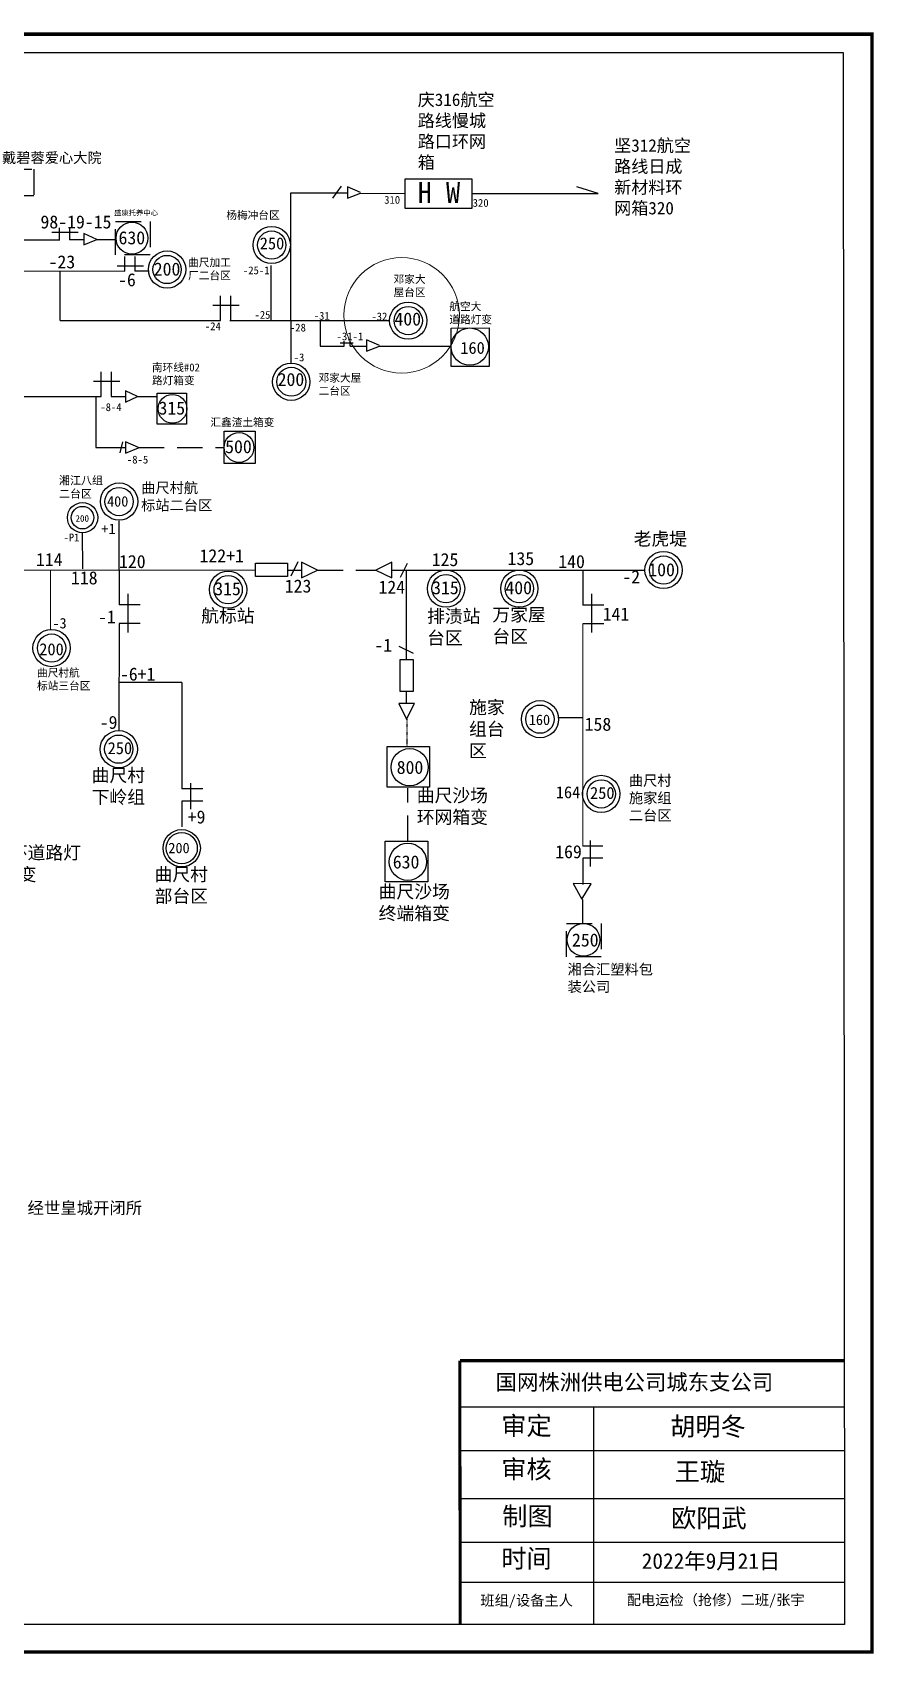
# Model space of a CAD drawing. Extents: x -68 to 380, y 6 to 317.
# Drawn here: x 218.7 to 379.9, y 5.7 to 316.5 of the extents above; entities that cross this region are included whole.
import ezdxf

# ---------------------------------------------------------------- set-up
doc = ezdxf.new("R2010")
doc.units = 0
doc.header["$LTSCALE"] = 0.774411
doc.linetypes.add('DASHED2', pattern=[9.525, 6.35, -3.175])
doc.linetypes.add('HIDDEN2', pattern=[0.1875, 0.125, -0.0625])
doc.layers.get('0').update_dxf_attribs({"linetype": 'CONTINUOUS'})
doc.styles.add('宋体_txtstyle_0.00_0_0', font='')
doc.styles.add('宋体_txtstyle_1.50_0_0', font='SIMSUN.TTC', dxfattribs={"height": 1.5})
doc.styles.add('宋体_txtstyle_2.00_0_0', font='', dxfattribs={"height": 2})
doc.styles.add('宋体_txtstyle_2.50_0_0', font='', dxfattribs={"height": 2.5})
doc.styles.add('宋体_txtstyle_200.00_0_0200', font='', dxfattribs={"height": 200})
doc.styles.add('宋体_txtstyle_3.00_0_0', font='', dxfattribs={"height": 3})
doc.styles.add('宋体_txtstyle_3.54_0_0', font='SIMSUN.TTC', dxfattribs={"height": 3.542636})
doc.styles.get('宋体_txtstyle_0.00_0_0').set_extended_font_data('宋体')
doc.styles.get('宋体_txtstyle_2.00_0_0').set_extended_font_data('宋体')
doc.styles.get('宋体_txtstyle_2.50_0_0').set_extended_font_data('宋体')
doc.styles.get('宋体_txtstyle_200.00_0_0200').set_extended_font_data('宋体')
doc.styles.get('宋体_txtstyle_3.00_0_0').set_extended_font_data('宋体')

msp = doc.modelspace()

# ---------------------------------------------------------------- linework, layer by layer
for p, q in [((276.29, 284.74), (277.96, 287.06)), ((327.14, 285.61), (323.07, 286.95)), ((268.23, 261.29), (268.23, 285.8)), ((268.23, 285.8), (279.19, 285.8)), ((302.9, 285.61), (327.14, 285.61)), ((268.23, 261.33), (268.23, 253.18)), ((228.36, 213.68), (228.33, 220.59)), ((197.91, 213.48), (261.48, 213.46)), ((267.57, 213.46), (269.24, 213.46)), ((269.24, 213.46), (270.3, 213.46)), ((287.57, 213.46), (336.1, 213.46))]:
    msp.add_line(p, q)
at = {"linetype": 'Continuous'}
for p, q in [((281.61, 285.83), (279.13, 286.92)), ((279.13, 286.92), (279.13, 284.74)), ((279.13, 284.74), (281.61, 285.73)), ((202.27, 276.79), (223.95, 276.79)), ((222.43, 278.24), (227.48, 278.24)), ((223.92, 276.75), (223.92, 279.04)), ((225.8, 279.04), (225.8, 276.75)), ((225.82, 276.81), (228.59, 276.81)), ((228.59, 278), (228.59, 275.82)), ((231.07, 276.81), (228.59, 278)), ((228.59, 275.82), (231.07, 276.81)), ((230.87, 276.81), (234.67, 276.81)), ((236.45, 270.76), (236.45, 273.58)), ((238.33, 273.58), (238.33, 270.78)), ((169.66, 270.8), (236.43, 270.78)), ((224.06, 261.28), (224.06, 270.81)), ((234.96, 271.8), (240.01, 271.8)), ((238.33, 270.79), (241.1, 270.79)), ((253.29, 264.26), (258.34, 264.26)), ((254.78, 261.29), (254.78, 266.04)), ((256.66, 266.04), (256.66, 261.39)), ((224.06, 261.28), (254.76, 261.28)), ((256.58, 261.29), (287.04, 261.29)), ((282.76, 257.58), (282.76, 255.4)), ((285.24, 256.49), (282.76, 257.58)), ((282.76, 255.4), (285.24, 256.39)), ((230.43, 249.67), (235.48, 249.67)), ((231.92, 246.7), (231.92, 251.46)), ((233.8, 251.46), (233.8, 246.7)), ((211.22, 246.7), (231.92, 246.7)), ((230.88, 246.53), (230.88, 236.95)), ((233.8, 246.7), (236.55, 246.7)), ((238.85, 246.7), (236.55, 247.81)), ((236.55, 247.81), (236.55, 245.66)), ((236.55, 245.66), (238.85, 246.7)), ((238.85, 246.7), (242.65, 246.7)), ((230.88, 236.95), (236.58, 236.95)), ((235.96, 238.04), (235.47, 235.91)), ((236.57, 238.05), (236.57, 235.87)), ((239.05, 236.96), (236.57, 238.05)), ((236.57, 235.87), (239.05, 236.87)), ((235.31, 213.45), (235.36, 222.92)), ((268.32, 212.35), (269.66, 215.09)), ((273.34, 213.46), (270.3, 214.98)), ((270.3, 214.98), (270.3, 211.96)), ((287.57, 214.97), (284.53, 213.46)), ((287.57, 211.94), (287.57, 214.97)), ((289.27, 212.06), (290.61, 214.8)), ((235.31, 213.45), (235.31, 206.76)), ((270.3, 211.96), (273.34, 213.46)), ((284.53, 213.46), (287.57, 211.94)), ((290.43, 196.37), (290.43, 213.46)), ((324.19, 213.46), (324.19, 206.74)), ((236.98, 208.92), (236.98, 201.51)), ((325.86, 208.91), (325.86, 201.49)), ((239.37, 206.76), (235.31, 206.76)), ((328.25, 206.74), (324.19, 206.74)), ((235.31, 203.19), (235.3, 182.77)), ((239.37, 203.19), (235.31, 203.19)), ((328.25, 203.17), (324.19, 203.17)), ((291.73, 197.48), (288.99, 198.82)), ((247.34, 191.91), (235.31, 191.91)), ((247.34, 191.91), (247.33, 171.5)), ((288.94, 187.88), (290.44, 184.84)), ((291.96, 187.88), (288.94, 187.88)), ((290.44, 184.84), (291.96, 187.88)), ((251.39, 171.5), (247.33, 171.5)), ((249, 172.63), (249, 167.62)), ((251.39, 169.15), (247.33, 169.15)), ((325.62, 161.64), (325.62, 156.64)), ((328.01, 160.52), (324.19, 160.52)), ((328.01, 158.2), (324.19, 158.2)), ((324.19, 158.2), (324.19, 153.2)), ((324.16, 150.3), (324.16, 145.76)), ((300.66, 53.04), (374.31, 53.04)), ((326.22, 53.03), (326.28, 11.32)), ((300.66, 44.65), (374.31, 44.65)), ((300.66, 35.5), (374.31, 35.5)), ((300.66, 27.11), (374.31, 27.11)), ((300.73, 19.45), (374.38, 19.45))]:
    msp.add_line(p, q, dxfattribs=at)
at = {"color": 0, "linetype": 'DASHED2'}
for p, q in [((239.05, 236.96), (255.46, 236.96)), ((290.33, 190.16), (290.33, 187.86)), ((247.33, 169.15), (247.33, 163.7))]:
    msp.add_line(p, q, dxfattribs=at)
at = {"color": 7, "linetype": 'Continuous', "lineweight": 0, "ltscale": 1.087587}
msp.add_line((222.16, 213.48), (222.16, 202.08), dxfattribs=at)
at = {"linetype": 'DASHED2'}
for p, q in [((273.34, 213.46), (284.53, 213.46)), ((290.67, 161.5), (290.67, 171.67))]:
    msp.add_line(p, q, dxfattribs=at)
at = {"color": 7, "linetype": 'Continuous', "lineweight": 0, "ltscale": 1.105787}
msp.add_line((324.19, 203.17), (324.19, 160.52), dxfattribs=at)
at = {"linetype": 'HIDDEN2'}
msp.add_line((290.49, 184.84), (290.49, 179.68), dxfattribs=at)
at = {"linetype": 'Continuous', "const_width": 0.649}
msp.add_lwpolyline([(-67.21, 316.19), (379.6, 316.19), (379.6, 6.07), (-67.21, 6.07)], close=True, dxfattribs=at)
at = {"linetype": 'Continuous'}
for points in [[(-61.96, 312.67), (374.07, 312.67), (374.35, 11.32), (-61.96, 11.32)], [(261.48, 214.77), (267.62, 214.77), (267.62, 212.25), (261.48, 212.25)], [(289.17, 190.17), (289.18, 196.31), (291.7, 196.3), (291.7, 190.17)]]:
    msp.add_lwpolyline(points, close=True, dxfattribs=at)
at = {"color": 0, "linetype": 'DASHED2'}
for points in [[(213.67, 290.33), (218.97, 290.33), (218.97, 285.19), (213.67, 285.19)], [(234.65, 280.29), (241.27, 280.29), (241.27, 273.87), (234.65, 273.87)], [(321.08, 145.71), (327.71, 145.71), (327.71, 139.29), (321.08, 139.29)]]:
    msp.add_lwpolyline(points, close=True, dxfattribs=at)
at = {"color": 0}
msp.add_lwpolyline([(290.16, 288.46), (302.9, 288.46), (302.9, 282.76), (290.16, 282.76)], close=True, dxfattribs=at)
at = {"color": 7}
for points in [[(281.61, 285.73), (290.16, 285.61)], [(264.49, 261.32), (264.49, 271.84), (264.49, 271.84)], [(273.84, 261.29), (273.84, 256.39), (278.49, 256.39)], [(277.71, 257.02), (280.21, 257.02)], [(278.49, 256.39), (278.49, 257.33)], [(279.59, 256.4), (279.59, 257.34)], [(279.59, 256.4), (282.73, 256.4)], [(285.24, 256.39), (298.84, 256.39)], [(324.26, 185.14), (319.4, 185.14)]]:
    msp.add_lwpolyline(points, dxfattribs=at)
at = {"color": 0, "linetype": 'Continuous'}
for points in [[(298.97, 259.8), (306.27, 259.86), (306.27, 252.46), (298.97, 252.46)], [(242.65, 247.36), (248.26, 247.36), (248.26, 241.42), (242.65, 241.42)], [(255.46, 240.05), (261.4, 240.05), (261.4, 233.88), (255.46, 233.88)]]:
    msp.add_lwpolyline(points, close=True, dxfattribs=at)
for points in [[(286.69, 179.62), (294.82, 179.62), (294.82, 171.82), (286.69, 171.82)], [(286.35, 161.5), (294.48, 161.5), (294.48, 153.69), (286.35, 153.69)], [(324.02, 150.39), (325.78, 153.32), (322.37, 153.38)]]:
    msp.add_lwpolyline(points, close=True)
at = {"linetype": 'Continuous', "const_width": 0.59}
for points in [[(300.62, 61.9), (300.71, 11.32)], [(300.66, 61.9), (374.31, 61.9)]]:
    msp.add_lwpolyline(points, dxfattribs=at)
at = {"color": 0, "linetype": 'Continuous'}
for centre, radius in [((237.8, 277.08), 3.05), ((302.54, 256.29), 3.57), ((245.56, 244.37), 2.75), ((258.31, 236.96), 2.86)]:
    msp.add_circle(centre, radius, dxfattribs=at)
at = {"linetype": 'Continuous'}
for centre, radius in [((264.58, 275.76), 3.57), ((264.58, 275.76), 2.71), ((244.53, 271.07), 3.57), ((244.53, 271.07), 2.71), ((290.74, 261.27), 3.57), ((290.74, 261.27), 2.71), ((268.32, 249.55), 3.57), ((235.33, 226.59), 3.57), ((235.33, 226.59), 2.71), ((228.33, 223.5), 2.91), ((228.33, 223.5), 2.16), ((339.67, 213.46), 3.57), ((339.67, 213.46), 2.71), ((256.23, 209.7), 3.57), ((256.23, 209.7), 2.71), ((297.99, 209.89), 3.57), ((297.99, 209.89), 2.71), ((312.03, 209.89), 3.57), ((312.03, 209.89), 2.71), ((222.38, 198.5), 3.57), ((222.38, 198.5), 2.71), ((315.99, 184.87), 3.57), ((315.99, 184.87), 2.71), ((235.27, 179.12), 3.57), ((235.27, 179.12), 2.71), ((291.01, 175.66), 3.57), ((327.73, 170.54), 3.57), ((327.73, 170.54), 2.71), ((247.33, 160.13), 3.57), ((247.33, 160.13), 2.99), ((290.67, 157.53), 3.57), ((324.34, 142.57), 3.14)]:
    msp.add_circle(centre, radius, dxfattribs=at)
at = {"color": 12, "linetype": 'Continuous', "lineweight": 0, "ltscale": 0.453613, "true_color": 0xc00000}
msp.add_circle((289.48, 262.29), 11.06, dxfattribs=at)
msp.add_circle((268.34, 249.56), 2.78)

# ---------------------------------------------------------------- texts
at = {"color": 0, "linetype": 'Continuous', "style": '宋体_txtstyle_2.50_0_0'}
for s, p in [('98-19-15', (220.26, 278.94)), ('-23', (221.81, 271.29)), ('-6', (235.13, 267.85))]:
    msp.add_text(s, height=2.5, dxfattribs=at).set_placement(p)
at = {"color": 0, "style": '宋体_txtstyle_2.50_0_0'}
for s, p in [('630', (235.22, 275.9)), ('315', (242.88, 243.26)), ('500', (255.65, 235.86)), ('800', (288.53, 174.38)), ('630', (287.78, 156.25)), ('250', (322.12, 141.29))]:
    msp.add_text(s, height=2.5, dxfattribs=at).set_placement(p)
at = {"style": '宋体_txtstyle_2.50_0_0'}
for s, height, p in [('200', 2.5, (241.97, 269.9)), ('400', 2.5, (288.1, 260.33)), ('200', 2.5, (265.71, 248.74)), ('+1', 2, (231.94, 220.36)), ('114', 2.5, (219.39, 214.21)), ('120', 2.5, (235.31, 213.84)), ('122+1', 2.5, (250.74, 214.95)), ('125', 2.5, (295.24, 214.21)), ('135', 2.5, (309.78, 214.41)), ('140', 2.5, (319.5, 213.84)), ('100', 2.5, (336.75, 212.27)), ('118', 2.5, (226.1, 210.71)), ('123', 2.5, (267.08, 209.14)), ('124', 2.5, (285.04, 208.93)), ('-2', 2.5, (331.78, 210.91)), ('315', 2.5, (253.56, 208.63)), ('315', 2.5, (295.32, 208.82)), ('400', 2.5, (309.36, 208.82)), ('-1', 2.5, (231.28, 203.21)), ('141', 2.5, (328.01, 203.78)), ('-1', 2.5, (284.25, 197.8)), ('-6+1', 2.5, (235.49, 192.27)), ('-9', 2.5, (231.62, 183.01)), ('158', 2.5, (324.55, 182.65)), ('+9', 2.5, (248.48, 164.87)), ('169', 2.5, (318.91, 158.21))]:
    msp.add_text(s, height=height, dxfattribs=at).set_placement(p)
at = {"color": 7, "linetype": 'DASHED2', "lineweight": 0, "ltscale": 2.191005, "char_height": 2.4, "width": 15.813, "attachment_point": 1, "style": '宋体_txtstyle_0.00_0_0'}
for s, insert in [('庆316航空路线慢城路口环网箱', (292.56, 304.82)), ('坚312航空路线日成新材料环网箱320', (330.21, 296.04))]:
    msp.add_mtext(s, dxfattribs=dict(at, insert=insert))
at = {"color": 0, "linetype": 'Continuous', "attachment_point": 1, "style": '宋体_txtstyle_0.00_0_0'}
for s, insert, char_height, width in [('{\\fSimSun|b0|i0|c134|p2;戴碧蓉爱心大院}', (212.89, 293.5), 2, 19.513), ('310', (286.13, 285.17), 1.5, 9.8967), ('320', (303.09, 284.59), 1.5, 9.8967), ('{\\fSimSun|b0|i0|c134|p2;盛康托养中心}', (234.38, 282.44), 1, 13.957), ('{\\fSimSun|b0|i0|c134|p2;杨梅冲台区}', (255.88, 282.24), 1.5, 13.957), ('{\\fSimSun|b0|i0|c134|p2;曲尺加工厂二台区}', (248.56, 273.17), 1.5, 9.8967), ('{\\fSimSun|b0|i0|c134|p2;邓家大屋台区}', (287.93, 269.96), 1.5, 7.7265), ('邓家大屋二台区', (273.57, 251.05), 1.5, 9.8967)]:
    msp.add_mtext(s, dxfattribs=dict(at, insert=insert, char_height=char_height, width=width))
at = {"color": 7, "linetype": 'DASHED2', "lineweight": 0, "ltscale": 1.251666, "insert": (292.54, 287.83), "char_height": 4, "attachment_point": 1, "style": '宋体_txtstyle_0.00_0_0'}
msp.add_mtext('H W', dxfattribs=at)
at = {"attachment_point": 1}
for s, insert, char_height, width, style in [('{\\fSimSun|b0|i0|c134|p2;250}', (262.29, 277.23), 2.3, 4.9053, '宋体_txtstyle_0.00_0_0'), ('{\\fSimSun|b0|i0|c134|p2;-25-1}', (259.06, 271.66), 1.5, 4.9053, '宋体_txtstyle_0.00_0_0'), ('{\\fSimSun|b0|i0|c134|p2;-25}', (261.28, 263.12), 1.5, 4.9053, '宋体_txtstyle_0.00_0_0'), ('{\\fSimSun|b0|i0|c134|p2;-31}', (272.64, 262.94), 1.5, 4.9053, '宋体_txtstyle_0.00_0_0'), ('{\\fSimSun|b0|i0|c134|p2;-32}', (283.68, 262.82), 1.5, 4.9053, '宋体_txtstyle_0.00_0_0'), ('{\\fSimSun|b0|i0|c134|p2;-24}', (251.77, 260.94), 1.5, 4.9053, '宋体_txtstyle_0.00_0_0'), ('-28', (268.07, 260.69), 1.5, 4.9053, '宋体_txtstyle_0.00_0_0'), ('{\\fSimSun|b0|i0|c134|p2;-31-1}', (277.02, 259), 1.5, 4.9053, '宋体_txtstyle_0.00_0_0'), ('-3', (268.79, 254.98), 1.5, 4.9053, '宋体_txtstyle_0.00_0_0'), ('{\\fSimSun|b0|i0|c134|p2;160}', (300.72, 257.2), 2.3, 4.9053, '宋体_txtstyle_0.00_0_0'), ('{\\fSimSun|b0|i0|c134|p2;-8-4}', (231.73, 245.43), 1.5, 4.9053, '宋体_txtstyle_0.00_0_0'), ('{\\fSimSun|b0|i0|c134|p2;-8-5}', (236.83, 235.38), 1.5, 4.9053, '宋体_txtstyle_0.00_0_0'), ('湘江八组\\P二台区', (223.81, 231.41), 1.544, 10.1443, '宋体_txtstyle_0.00_0_0'), ('曲尺村航^M^J标站二台区', (239.55, 230.22), 2, 20.8917, '宋体_txtstyle_2.00_0_0'), ('400', (233.02, 227.62), 2, 4.9053, '宋体_txtstyle_2.00_0_0'), ('200', (226.96, 223.98), 1.278, 2.7247, '宋体_txtstyle_0.00_0_0'), ('老虎堤', (333.94, 220.69), 2.5, 16.4292, '宋体_txtstyle_0.00_0_0'), ('{\\fSimSun|b0|i0|c134|p2;-P1}', (224.67, 220.46), 1.4994, 3.1979, '宋体_txtstyle_0.00_0_0'), ('航标站', (251.06, 205.96), 2.5, 16.4292, '宋体_txtstyle_0.00_0_0'), ('排渍站台区', (294.36, 205.87), 2.5, 10.33, '宋体_txtstyle_0.00_0_0'), ('万家屋台区', (306.86, 206.16), 2.5, 10.8294, '宋体_txtstyle_0.00_0_0'), ('{\\fSimSun|b0|i0|c134|p2;200}', (220.03, 199.42), 2.3, 4.9053, '宋体_txtstyle_0.00_0_0'), ('施家组台区', (302.4, 188.4), 2.5, 10.1962, '宋体_txtstyle_0.00_0_0'), ('{\\fNSimSun|b0|i0|c0|p49;160}', (313.85, 185.75), 2, 4.9053, '宋体_txtstyle_0.00_0_0'), ('250', (233.13, 180.47), 2.3, 4.9053, '宋体_txtstyle_0.00_0_0'), ('{\\fSimSun|b0|i0|c134|p2;曲尺村下岭组}', (230.08, 175.37), 2.5, 12.8938, '宋体_txtstyle_0.00_0_0'), ('{\\fSimSun|b0|i0|c134|p2;曲尺村施家组二台区}', (333.03, 174.11), 2, 10.1962, '宋体_txtstyle_0.00_0_0'), ('{\\fSimSun|b0|i0|c134|p2;曲尺沙场环网箱变}', (292.38, 171.51), 2.5, 14.5942, '宋体_txtstyle_0.00_0_0'), ('{\\fSimSun|b0|i0|c134|p2;164}', (319.02, 172.01), 2.3, 4.9053, '宋体_txtstyle_0.00_0_0'), ('{\\fSimSun|b0|i0|c134|p2;250}', (325.59, 171.88), 2.3, 4.9053, '宋体_txtstyle_0.00_0_0'), ('快速环道路灯04#箱变', (207.56, 160.53), 2.5, 20.8877, '宋体_txtstyle_0.00_0_0'), ('200', (244.77, 161.18), 2, 4.9053, '宋体_txtstyle_0.00_0_0'), ('{\\fSimSun|b0|i0|c134|p2;曲尺村部台区}', (242.14, 156.38), 2.5, 12.8938, '宋体_txtstyle_0.00_0_0'), ('{\\fSimSun|b0|i0|c134|p2;曲尺沙场终端箱变}', (285.08, 153.08), 2.5, 14.5942, '宋体_txtstyle_0.00_0_0'), ('{\\fSimSun|b0|i0|c134|p2;湘合汇塑料包装公司}', (321.28, 137.92), 2, 16.4292, '宋体_txtstyle_0.00_0_0'), ('经世皇城开闭所', (217.79, 92.33), 2.3, 25.3307, '宋体_txtstyle_0.00_0_0')]:
    msp.add_mtext(s, dxfattribs=dict(at, insert=insert, char_height=char_height, width=width, style=style))
at = {"color": 0, "char_height": 1.5, "attachment_point": 1, "style": '宋体_txtstyle_0.00_0_0'}
for s, insert, width in [('{\\fSimSun|b0|i0|c134|p2;航空大\\P道路灯变}', (298.62, 264.74), 8.7334), ('{\\fSimSun|b0|i0|c134|p2;南环线}#02\\P{\\fSimSun|b0|i0|c134|p2;路灯箱变}', (241.62, 253.05), 11.0384), ('{\\fSimSun|b0|i0|c134|p2;汇鑫渣土箱变}', (252.82, 242.54), 27.8424)]:
    msp.add_mtext(s, dxfattribs=dict(at, insert=insert, width=width))
at = {"color": 7, "linetype": 'Continuous', "lineweight": 0, "ltscale": 1.087587, "insert": (222.55, 204.27), "char_height": 2, "attachment_point": 1, "style": '宋体_txtstyle_200.00_0_0200'}
msp.add_mtext('-3', dxfattribs=at)
at = {"color": 7, "linetype": 'Continuous', "lineweight": 0, "ltscale": 0.604215, "insert": (219.59, 194.52), "char_height": 1.5, "attachment_point": 1, "style": '宋体_txtstyle_1.50_0_0'}
msp.add_mtext('曲尺村航^M^J标站三台区', dxfattribs=at)
at = {"color": 7, "linetype": 'Continuous', "insert": (307.49, 59.27), "char_height": 3, "width": 82.0179, "attachment_point": 1, "style": '宋体_txtstyle_3.00_0_0'}
msp.add_mtext('国网株洲供电公司城东支公司', dxfattribs=at)
at = {"linetype": 'Continuous', "attachment_point": 1}
for s, insert, char_height, width, style in [('审定', (308.57, 51.2), 3.543, 27.7052, '宋体_txtstyle_0.00_0_0'), ('胡明冬', (340.94, 51.06), 3.543, 27.7052, '宋体_txtstyle_3.54_0_0'), ('审核', (308.57, 42.86), 3.543, 27.7052, '宋体_txtstyle_0.00_0_0'), ('{\\fSimSun|b0|i0|c134|p2;王璇}', (341.82, 42.39), 3.5426, 39.0327, '宋体_txtstyle_0.00_0_0'), ('制图', (308.76, 33.86), 3.543, 27.7052, '宋体_txtstyle_0.00_0_0'), ('欧阳武', (341.11, 33.48), 3.543, 47.3664, '宋体_txtstyle_3.54_0_0'), ('时间', (308.57, 25.73), 3.543, 27.7052, '宋体_txtstyle_0.00_0_0')]:
    msp.add_mtext(s, dxfattribs=dict(at, insert=insert, char_height=char_height, width=width, style=style))
at = {"color": 7, "linetype": 'Continuous', "lineweight": 0, "ltscale": 1.429264, "insert": (335.49, 24.99), "char_height": 3, "attachment_point": 1, "style": '宋体_txtstyle_3.00_0_0'}
msp.add_mtext('2022年9月21日', dxfattribs=at)
at = {"color": 7, "linetype": 'Continuous', "lineweight": 0, "ltscale": 0.794036, "char_height": 2, "attachment_point": 1}
for s, insert, style in [('班组/设备主人', (304.56, 16.94), '宋体_txtstyle_2.00_0_0'), ('配电运检（抢修）二班/张宇', (332.62, 17.04), '宋体_txtstyle_200.00_0_0200')]:
    msp.add_mtext(s, dxfattribs=dict(at, insert=insert, style=style))

doc.saveas('drawing.dxf')
